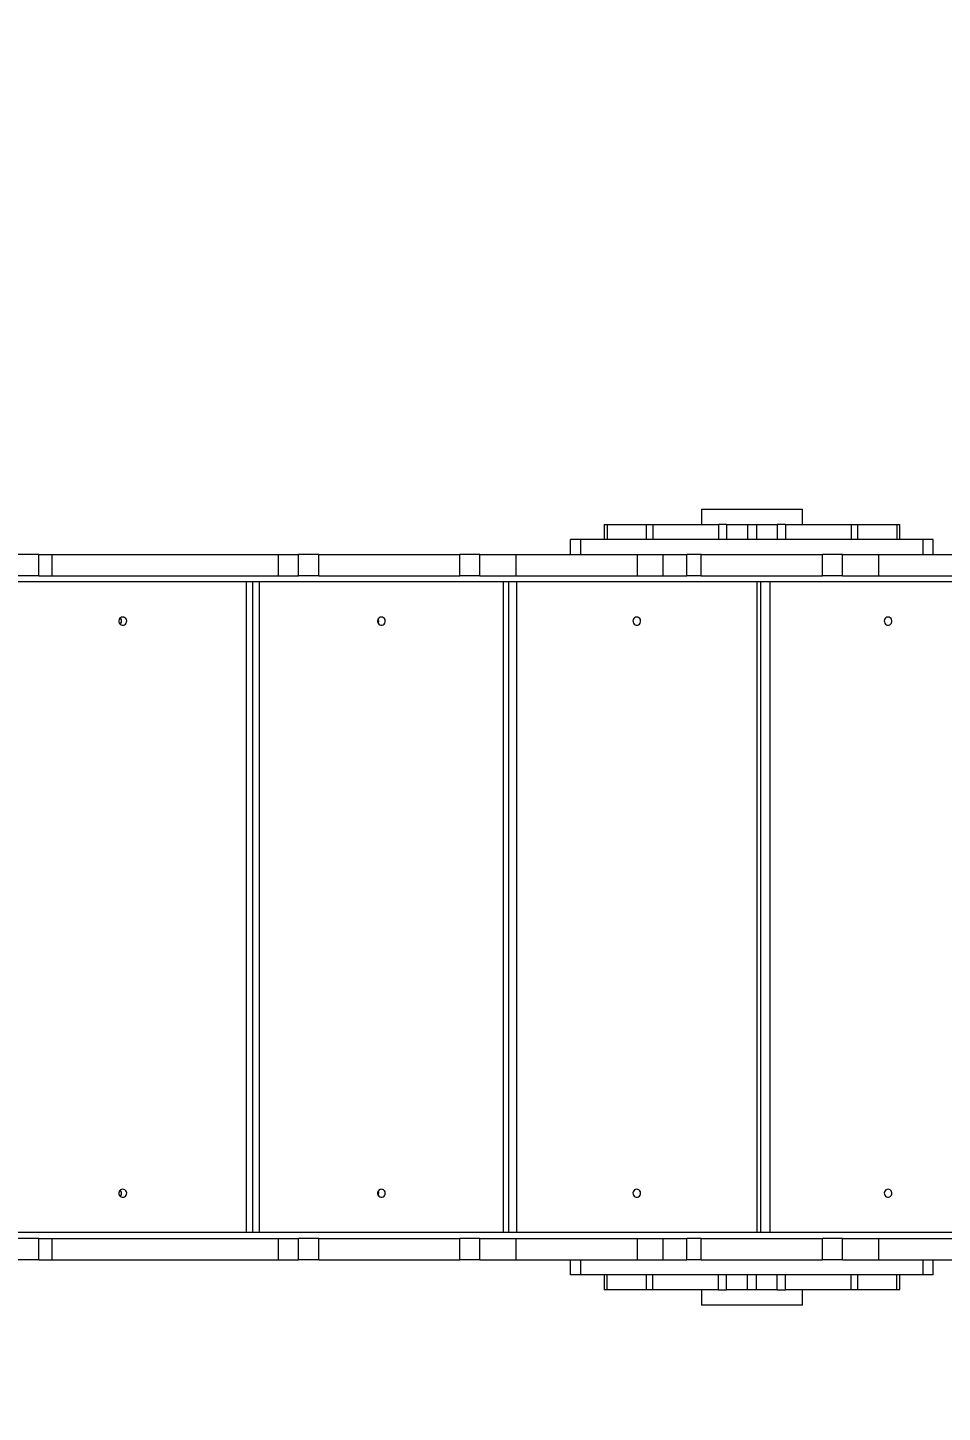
# Model space of a CAD drawing. Header units: millimetres. Extents: x -8760 to 8364, y -7998 to 7451.
# Drawn here: x -2804 to -1897, y -2910 to -1536 of the extents above; entities that cross this region are included whole.
import ezdxf

# ---------------------------------------------------------------- set-up
doc = ezdxf.new("R2010")
doc.units = ezdxf.units.MM
for name, color, linetype in [('DIKOM_ОБЪЕКТ', 7, 'Continuous'), ('DIKOM_РАЗМЕР_ЗОНА', 7, 'Continuous'), ('DIKOM_РАЗМЕР_ОБЪЕКТА', 7, 'Continuous')]:
    doc.layers.add(name, color=color, linetype=linetype)
doc.styles.add('style1', font='arial.ttf', dxfattribs={"width": 0.8})
doc.dimstyles.new('1-50', dxfattribs={"dimtxt": 300, "dimasz": 200, "dimexe": 100, "dimexo": 0, "dimgap": 100, "dimtad": 1, "dimtxsty": 'style1', "dimcen": 200, "dimclrd": 7, "dimclre": 7, "dimclrt": 7, "dimadec": 1, "dimazin": 2, "dimtfac": 1, "dimtmove": 0, "dimatfit": 2, "dimfxl": 0, "dimlwd": 25, "dimlwe": 18, "dimarcsym": 0})

# ---------------------------------------------------------------- blocks, each defined once
blk = doc.blocks.new('*D21')
at = {"layer": 'Defpoints', "color": 0, "transparency": 16777216}
for p in [(-7755.6, -10.6), (8364.4, -2410.4), (8364.4, -7897.6)]:
    blk.add_point(p, dxfattribs=at)
at = {"layer": 'DIKOM_РАЗМЕР_ЗОНА', "color": 7, "lineweight": 18, "transparency": 16777216}
for p, q in [((-7755.6, -10.6), (-7755.6, -7997.6)), ((8364.4, -2410.4), (8364.4, -7997.6))]:
    blk.add_line(p, q, dxfattribs=at)
at = {"layer": 'DIKOM_РАЗМЕР_ЗОНА', "color": 7, "lineweight": 25, "transparency": 16777216}
blk.add_line((-7555.6, -7897.6), (8164.4, -7897.6), dxfattribs=at)
at = {"layer": 'DIKOM_РАЗМЕР_ЗОНА', "color": 7, "transparency": 16777216}
for points in [[(-7555.6, -7864.2), (-7555.6, -7930.9), (-7755.6, -7897.6)], [(8164.4, -7864.2), (8164.4, -7930.9), (8364.4, -7897.6)]]:
    blk.add_solid(points, dxfattribs=at)
at = {"layer": 'DIKOM_РАЗМЕР_ЗОНА', "color": 7, "transparency": 16777216, "insert": (1040.7, -7644.4), "char_height": 300, "attachment_point": 5, "style": 'style1'}
blk.add_mtext('16100', dxfattribs=at)
blk = doc.blocks.new('*D19')
at = {"layer": 'Defpoints', "color": 0, "transparency": 16777216}
for p in [(-5756.7, -306.6), (6365.5, -2710.6), (6365.5, -7111.4)]:
    blk.add_point(p, dxfattribs=at)
at = {"layer": 'DIKOM_РАЗМЕР_ОБЪЕКТА', "color": 7, "lineweight": 18, "transparency": 16777216}
for p, q in [((-5756.7, -306.6), (-5756.7, -7211.4)), ((6365.5, -2710.6), (6365.5, -7211.4))]:
    blk.add_line(p, q, dxfattribs=at)
at = {"layer": 'DIKOM_РАЗМЕР_ОБЪЕКТА', "color": 7, "lineweight": 25, "transparency": 16777216}
blk.add_line((-5556.7, -7111.4), (6165.5, -7111.4), dxfattribs=at)
at = {"layer": 'DIKOM_РАЗМЕР_ОБЪЕКТА', "color": 7, "transparency": 16777216}
for points in [[(-5556.7, -7078.1), (-5556.7, -7144.7), (-5756.7, -7111.4)], [(6165.5, -7078.1), (6165.5, -7144.7), (6365.5, -7111.4)]]:
    blk.add_solid(points, dxfattribs=at)
at = {"layer": 'DIKOM_РАЗМЕР_ОБЪЕКТА', "color": 7, "transparency": 16777216, "insert": (1047.2, -6858.2), "char_height": 300, "attachment_point": 5, "style": 'style1'}
blk.add_mtext('12100', dxfattribs=at)

msp = doc.modelspace()

# ---------------------------------------------------------------- linework, layer by layer
at = {"layer": 'DIKOM_ОБЪЕКТ', "color": 7, "linetype": 'Continuous', "lineweight": 15}
for p, q in [((-2135.608, -2013.554), (-2135.608, -2028.554)), ((-2135.608, -2013.554), (-2035.608, -2013.554)), ((-2035.608, -2028.554), (-2035.608, -2013.554)), ((-2232.239, -2028.554), (-2232.239, -2043.554)), ((-2232.239, -2028.554), (-2229.393, -2028.554)), ((-2229.393, -2028.554), (-2229.393, -2043.554)), ((-2229.393, -2028.554), (-2190.757, -2028.554)), ((-2190.757, -2028.554), (-2190.757, -2043.554)), ((-2190.757, -2028.554), (-2184.088, -2028.554)), ((-2184.088, -2028.554), (-2184.088, -2043.554)), ((-2184.088, -2028.554), (-2118.822, -2028.554)), ((-2118.822, -2028.554), (-2118.822, -2043.554)), ((-2110.75, -2028.554), (-2118.822, -2028.554)), ((-2110.75, -2028.554), (-2110.75, -2043.554)), ((-2110.75, -2028.554), (-2090.121, -2028.554)), ((-2090.121, -2028.554), (-2090.121, -2043.554)), ((-2090.121, -2028.554), (-2081.096, -2028.554)), ((-2081.096, -2028.554), (-2081.096, -2043.554)), ((-2081.096, -2028.554), (-2060.467, -2028.554)), ((-2060.467, -2028.554), (-2060.467, -2043.554)), ((-2052.394, -2028.554), (-2060.467, -2028.554)), ((-2052.394, -2028.554), (-2052.394, -2043.554)), ((-2052.394, -2028.554), (-1987.128, -2028.554)), ((-1987.128, -2028.554), (-1987.128, -2043.554)), ((-1987.128, -2028.554), (-1980.46, -2028.554)), ((-1980.46, -2043.554), (-1980.46, -2028.554)), ((-1980.46, -2028.554), (-1941.824, -2028.554)), ((-1941.824, -2028.554), (-1941.824, -2043.554)), ((-1941.824, -2028.554), (-1938.978, -2028.554)), ((-1938.978, -2043.554), (-1938.978, -2028.554)), ((-2265.608, -2058.554), (-2265.608, -2043.554)), ((-2255.608, -2043.554), (-2265.608, -2043.554)), ((-2255.608, -2058.554), (-2255.608, -2043.554)), ((-1915.608, -2043.554), (-2255.608, -2043.554)), ((-1915.608, -2058.554), (-1915.608, -2043.554)), ((-1905.608, -2043.554), (-1915.608, -2043.554)), ((-1905.608, -2058.554), (-1905.608, -2043.554)), ((-2793.321, -2058.554), (-2815.608, -2058.554)), ((-2793.321, -2079.554), (-2793.321, -2058.554)), ((-2793.321, -2058.554), (-2780.092, -2058.554)), ((-2780.092, -2079.554), (-2780.092, -2058.554)), ((-2780.092, -2058.554), (-2555.608, -2058.554)), ((-2555.608, -2079.554), (-2555.608, -2058.554)), ((-2555.608, -2058.554), (-2535.608, -2058.554)), ((-2535.608, -2079.554), (-2535.608, -2058.554)), ((-2515.608, -2058.554), (-2535.608, -2058.554)), ((-2515.608, -2079.554), (-2515.608, -2058.554)), ((-2515.608, -2058.554), (-2375.608, -2058.554)), ((-2375.608, -2079.554), (-2375.608, -2058.554)), ((-2355.608, -2058.554), (-2375.608, -2058.554)), ((-2355.608, -2079.554), (-2355.608, -2058.554)), ((-2355.608, -2058.554), (-2319.608, -2058.554)), ((-2319.608, -2079.554), (-2319.608, -2058.554)), ((-2319.608, -2058.554), (-2199.323, -2058.554)), ((-2199.323, -2079.554), (-2199.323, -2058.554)), ((-2199.323, -2058.554), (-2173.776, -2058.554)), ((-2173.776, -2079.554), (-2173.776, -2058.554)), ((-2173.776, -2058.554), (-2150.087, -2058.554)), ((-2150.087, -2079.554), (-2150.087, -2058.554)), ((-2135.894, -2058.554), (-2150.087, -2058.554)), ((-2135.894, -2079.554), (-2135.894, -2058.554)), ((-2135.894, -2058.554), (-2015.608, -2058.554)), ((-2015.608, -2079.554), (-2015.608, -2058.554)), ((-1995.608, -2058.554), (-2015.608, -2058.554)), ((-1995.608, -2079.554), (-1995.608, -2058.554)), ((-1995.608, -2058.554), (-1959.608, -2058.554)), ((-1959.608, -2079.554), (-1959.608, -2058.554)), ((-1959.608, -2058.554), (-1839.323, -2058.554)), ((-2793.321, -2079.554), (-2815.608, -2079.554)), ((-1360.608, -2085.554), (-2815.608, -2085.554)), ((-2793.321, -2079.554), (-2780.092, -2079.554)), ((-2780.092, -2079.554), (-2555.608, -2079.554)), ((-2587.384, -2731.554), (-2587.384, -2085.554)), ((-2581.2, -2085.554), (-2581.2, -2731.554)), ((-2574.657, -2085.554), (-2574.657, -2731.554)), ((-2555.608, -2079.554), (-2535.608, -2079.554)), ((-2515.608, -2079.554), (-2535.608, -2079.554)), ((-2515.608, -2079.554), (-2375.608, -2079.554)), ((-2355.608, -2079.554), (-2375.608, -2079.554)), ((-2355.608, -2079.554), (-2319.608, -2079.554)), ((-2332.109, -2731.554), (-2332.109, -2085.554)), ((-2327.357, -2085.554), (-2327.357, -2731.554)), ((-2319.608, -2079.554), (-2199.323, -2079.554)), ((-2319.442, -2085.554), (-2319.442, -2731.554)), ((-2199.323, -2079.554), (-2173.776, -2079.554)), ((-2173.776, -2079.554), (-2150.087, -2079.554)), ((-2135.894, -2079.554), (-2150.087, -2079.554)), ((-2135.894, -2079.554), (-2015.608, -2079.554)), ((-2080.425, -2731.554), (-2080.425, -2085.554)), ((-2077.201, -2085.554), (-2077.201, -2731.554)), ((-2067.968, -2085.554), (-2067.968, -2731.554)), ((-1995.608, -2079.554), (-2015.608, -2079.554)), ((-1995.608, -2079.554), (-1959.608, -2079.554)), ((-1959.608, -2079.554), (-1839.323, -2079.554)), ((-1360.608, -2731.554), (-2815.608, -2731.554)), ((-2793.321, -2737.554), (-2815.608, -2737.554)), ((-2793.321, -2758.554), (-2793.321, -2737.554)), ((-2793.321, -2737.554), (-2780.092, -2737.554)), ((-2780.092, -2758.554), (-2780.092, -2737.554)), ((-2780.092, -2737.554), (-2555.608, -2737.554)), ((-2555.608, -2758.554), (-2555.608, -2737.554)), ((-2555.608, -2737.554), (-2535.608, -2737.554)), ((-2535.608, -2758.554), (-2535.608, -2737.554)), ((-2515.608, -2737.554), (-2535.608, -2737.554)), ((-2515.608, -2758.554), (-2515.608, -2737.554)), ((-2515.608, -2737.554), (-2375.608, -2737.554)), ((-2375.608, -2758.554), (-2375.608, -2737.554)), ((-2355.608, -2737.554), (-2375.608, -2737.554)), ((-2355.608, -2758.554), (-2355.608, -2737.554)), ((-2355.608, -2737.554), (-2319.608, -2737.554)), ((-2319.608, -2758.554), (-2319.608, -2737.554)), ((-2319.608, -2737.554), (-2199.323, -2737.554)), ((-2199.323, -2758.554), (-2199.323, -2737.554)), ((-2199.323, -2737.554), (-2173.776, -2737.554)), ((-2173.776, -2758.554), (-2173.776, -2737.554)), ((-2173.776, -2737.554), (-2150.087, -2737.554)), ((-2150.087, -2758.554), (-2150.087, -2737.554)), ((-2135.894, -2737.554), (-2150.087, -2737.554)), ((-2135.894, -2758.554), (-2135.894, -2737.554)), ((-2135.894, -2737.554), (-2015.608, -2737.554)), ((-2015.608, -2758.554), (-2015.608, -2737.554)), ((-1995.608, -2737.554), (-2015.608, -2737.554)), ((-1995.608, -2758.554), (-1995.608, -2737.554)), ((-1995.608, -2737.554), (-1959.608, -2737.554)), ((-1959.608, -2758.554), (-1959.608, -2737.554)), ((-1959.608, -2737.554), (-1839.323, -2737.554)), ((-2793.321, -2758.554), (-2815.608, -2758.554)), ((-2793.321, -2758.554), (-2780.092, -2758.554)), ((-2780.092, -2758.554), (-2555.608, -2758.554)), ((-2555.608, -2758.554), (-2535.608, -2758.554)), ((-2515.608, -2758.554), (-2535.608, -2758.554)), ((-2515.608, -2758.554), (-2375.608, -2758.554)), ((-2355.608, -2758.554), (-2375.608, -2758.554)), ((-2355.608, -2758.554), (-2319.608, -2758.554)), ((-2319.608, -2758.554), (-2199.323, -2758.554)), ((-2265.608, -2773.554), (-2265.608, -2758.554)), ((-2255.608, -2773.554), (-2255.608, -2758.554)), ((-2199.323, -2758.554), (-2173.776, -2758.554)), ((-2173.776, -2758.554), (-2150.087, -2758.554)), ((-2135.894, -2758.554), (-2150.087, -2758.554)), ((-2135.894, -2758.554), (-2015.608, -2758.554)), ((-1995.608, -2758.554), (-2015.608, -2758.554)), ((-1995.608, -2758.554), (-1959.608, -2758.554)), ((-1959.608, -2758.554), (-1839.323, -2758.554)), ((-1915.608, -2773.554), (-1915.608, -2758.554)), ((-1905.608, -2773.554), (-1905.608, -2758.554)), ((-2255.608, -2773.554), (-2265.608, -2773.554)), ((-1915.608, -2773.554), (-2255.608, -2773.554)), ((-2232.239, -2773.554), (-2232.239, -2788.554)), ((-2229.393, -2788.554), (-2229.393, -2773.554)), ((-2190.756, -2773.554), (-2190.756, -2788.554)), ((-2184.088, -2788.554), (-2184.088, -2773.554)), ((-2118.822, -2788.554), (-2118.822, -2773.554)), ((-2110.75, -2788.554), (-2110.75, -2773.554)), ((-2090.12, -2788.554), (-2090.12, -2773.554)), ((-2081.095, -2788.554), (-2081.095, -2773.554)), ((-2060.466, -2788.554), (-2060.466, -2773.554)), ((-2052.394, -2788.554), (-2052.394, -2773.554)), ((-1987.128, -2788.554), (-1987.128, -2773.554)), ((-1980.46, -2788.554), (-1980.46, -2773.554)), ((-1941.824, -2788.554), (-1941.824, -2773.554)), ((-1938.978, -2788.554), (-1938.978, -2773.554)), ((-1905.608, -2773.554), (-1915.608, -2773.554)), ((-2229.393, -2788.554), (-2232.239, -2788.554)), ((-2190.757, -2788.554), (-2229.393, -2788.554)), ((-2184.088, -2788.554), (-2190.756, -2788.554)), ((-2118.822, -2788.554), (-2184.088, -2788.554)), ((-2135.608, -2788.554), (-2135.608, -2803.554)), ((-2118.822, -2788.554), (-2110.75, -2788.554)), ((-2090.12, -2788.554), (-2110.75, -2788.554)), ((-2081.095, -2788.554), (-2090.12, -2788.554)), ((-2060.466, -2788.554), (-2081.095, -2788.554)), ((-2060.466, -2788.554), (-2052.394, -2788.554)), ((-1987.128, -2788.554), (-2052.394, -2788.554)), ((-2035.608, -2803.554), (-2035.608, -2788.554)), ((-1980.46, -2788.554), (-1987.128, -2788.554)), ((-1941.824, -2788.554), (-1980.461, -2788.554)), ((-1938.978, -2788.554), (-1941.824, -2788.554)), ((-2035.608, -2803.554), (-2135.608, -2803.554))]:
    msp.add_line(p, q, dxfattribs=at)
at = {"layer": 'DIKOM_ОБЪЕКТ', "color": 7, "linetype": 'Continuous', "lineweight": 15, "flags": 128}
for points in [[(-2710.119, -2120.554), (-2711.277, -2120.732), (-2712.332, -2121.249), (-2713.19, -2122.06), (-2713.775, -2123.093), (-2714.036, -2124.255), (-2713.948, -2125.444), (-2713.521, -2126.554), (-2712.791, -2127.486), (-2711.823, -2128.158), (-2710.705, -2128.509), (-2709.534, -2128.509), (-2708.415, -2128.158), (-2707.448, -2127.486), (-2706.718, -2126.554), (-2706.29, -2125.444), (-2706.203, -2124.255), (-2706.463, -2123.093), (-2707.049, -2122.06), (-2707.907, -2121.249), (-2708.962, -2120.732), (-2710.119, -2120.554)], [(-2453.383, -2120.554), (-2454.527, -2120.732), (-2455.569, -2121.249), (-2456.417, -2122.06), (-2456.996, -2123.093), (-2457.253, -2124.255), (-2457.167, -2125.444), (-2456.744, -2126.554), (-2456.023, -2127.486), (-2455.067, -2128.158), (-2453.962, -2128.509), (-2452.805, -2128.509), (-2451.699, -2128.158), (-2450.743, -2127.486), (-2450.022, -2126.554), (-2449.6, -2125.444), (-2449.513, -2124.255), (-2449.771, -2123.093), (-2450.349, -2122.06), (-2451.197, -2121.249), (-2452.239, -2120.732), (-2453.383, -2120.554)], [(-2199.933, -2120.554), (-2201.061, -2120.732), (-2202.088, -2121.249), (-2202.923, -2122.06), (-2203.493, -2123.093), (-2203.747, -2124.255), (-2203.662, -2125.444), (-2203.245, -2126.554), (-2202.535, -2127.486), (-2201.593, -2128.158), (-2200.503, -2128.509), (-2199.363, -2128.509), (-2198.274, -2128.158), (-2197.332, -2127.486), (-2196.621, -2126.554), (-2196.205, -2125.444), (-2196.12, -2124.255), (-2196.373, -2123.093), (-2196.943, -2122.06), (-2197.779, -2121.249), (-2198.806, -2120.732), (-2199.933, -2120.554)], [(-1950.503, -2120.554), (-1951.611, -2120.732), (-1952.621, -2121.249), (-1953.442, -2122.06), (-1954.002, -2123.093), (-1954.252, -2124.255), (-1954.168, -2125.444), (-1953.759, -2126.554), (-1953.06, -2127.486), (-1952.134, -2128.158), (-1951.064, -2128.509), (-1949.943, -2128.509), (-1948.872, -2128.158), (-1947.947, -2127.486), (-1947.248, -2126.554), (-1946.839, -2125.444), (-1946.755, -2124.255), (-1947.004, -2123.093), (-1947.564, -2122.06), (-1948.386, -2121.249), (-1949.395, -2120.732), (-1950.503, -2120.554)], [(-2710.119, -2688.554), (-2711.277, -2688.732), (-2712.332, -2689.249), (-2713.19, -2690.06), (-2713.775, -2691.093), (-2714.036, -2692.255), (-2713.948, -2693.444), (-2713.521, -2694.554), (-2712.791, -2695.486), (-2711.823, -2696.158), (-2710.705, -2696.509), (-2709.534, -2696.509), (-2708.415, -2696.158), (-2707.448, -2695.486), (-2706.718, -2694.554), (-2706.29, -2693.444), (-2706.203, -2692.255), (-2706.463, -2691.093), (-2707.049, -2690.06), (-2707.907, -2689.249), (-2708.962, -2688.732), (-2710.119, -2688.554)], [(-2453.383, -2688.554), (-2454.527, -2688.732), (-2455.569, -2689.249), (-2456.417, -2690.06), (-2456.996, -2691.093), (-2457.253, -2692.255), (-2457.167, -2693.444), (-2456.744, -2694.554), (-2456.023, -2695.486), (-2455.067, -2696.158), (-2453.962, -2696.509), (-2452.805, -2696.509), (-2451.699, -2696.158), (-2450.743, -2695.486), (-2450.022, -2694.554), (-2449.6, -2693.444), (-2449.513, -2692.255), (-2449.771, -2691.093), (-2450.349, -2690.06), (-2451.197, -2689.249), (-2452.239, -2688.732), (-2453.383, -2688.554)], [(-2199.933, -2688.554), (-2201.061, -2688.732), (-2202.088, -2689.249), (-2202.923, -2690.06), (-2203.493, -2691.093), (-2203.747, -2692.255), (-2203.662, -2693.444), (-2203.245, -2694.554), (-2202.535, -2695.486), (-2201.593, -2696.158), (-2200.503, -2696.509), (-2199.363, -2696.509), (-2198.274, -2696.158), (-2197.332, -2695.486), (-2196.621, -2694.554), (-2196.205, -2693.444), (-2196.12, -2692.255), (-2196.373, -2691.093), (-2196.943, -2690.06), (-2197.779, -2689.249), (-2198.806, -2688.732), (-2199.933, -2688.554)], [(-1950.503, -2688.554), (-1951.611, -2688.732), (-1952.621, -2689.249), (-1953.442, -2690.06), (-1954.002, -2691.093), (-1954.252, -2692.255), (-1954.168, -2693.444), (-1953.759, -2694.554), (-1953.06, -2695.486), (-1952.134, -2696.158), (-1951.064, -2696.509), (-1949.943, -2696.509), (-1948.872, -2696.158), (-1947.947, -2695.486), (-1947.248, -2694.554), (-1946.839, -2693.444), (-1946.755, -2692.255), (-1947.004, -2691.093), (-1947.564, -2690.06), (-1948.386, -2689.249), (-1949.395, -2688.732), (-1950.503, -2688.554)]]:
    msp.add_lwpolyline(points, dxfattribs=at)
at = {"layer": 'DIKOM_ОБЪЕКТ', "color": 7, "linetype": 'Continuous', "lineweight": 15}
for centre, radius, start, end in [((-2715.348, -2124.554), 4.043, 311.343473, 48.656527), ((-2715.955, -2124.554), 4.567, 331.680957, 28.319043), ((-2460.906, -2124.554), 4.618, 334.340999, 25.659001), ((-2460.14, -2124.554), 4.096, 328.306612, 31.693388), ((-2715.348, -2692.554), 4.043, 311.342924, 48.657076), ((-2715.953, -2692.554), 4.568, 332.088954, 27.911046), ((-2460.898, -2692.554), 4.613, 334.276288, 25.723712), ((-2460.14, -2692.554), 4.096, 328.306543, 31.693457)]:
    msp.add_arc(centre, radius, start, end, dxfattribs=at)

# ---------------------------------------------------------------- dimensions: what is measured, and where the dimension line sits
at = {"layer": 'DIKOM_РАЗМЕР_ЗОНА'}
dim = msp.add_linear_dim(base=(8364.404, -7897.564), p1=(-7755.645, -10.554), p2=(8364.404, -2410.44), text='16100', dimstyle='1-50', dxfattribs=at)
dim.commit()
dim.dimension.update_dxf_attribs({"geometry": '*D21', "text_midpoint": (1040.741, -7897.564), "dimtype": 160})
at = {"layer": 'DIKOM_РАЗМЕР_ОБЪЕКТА'}
dim = msp.add_linear_dim(base=(6365.479, -7111.412), p1=(-5756.695, -306.554), p2=(6365.479, -2710.554), text='12100', dimstyle='1-50', dxfattribs=at)
dim.commit()
dim.dimension.update_dxf_attribs({"geometry": '*D19', "text_midpoint": (1047.24, -7111.412), "dimtype": 160})

doc.saveas('drawing.dxf')
